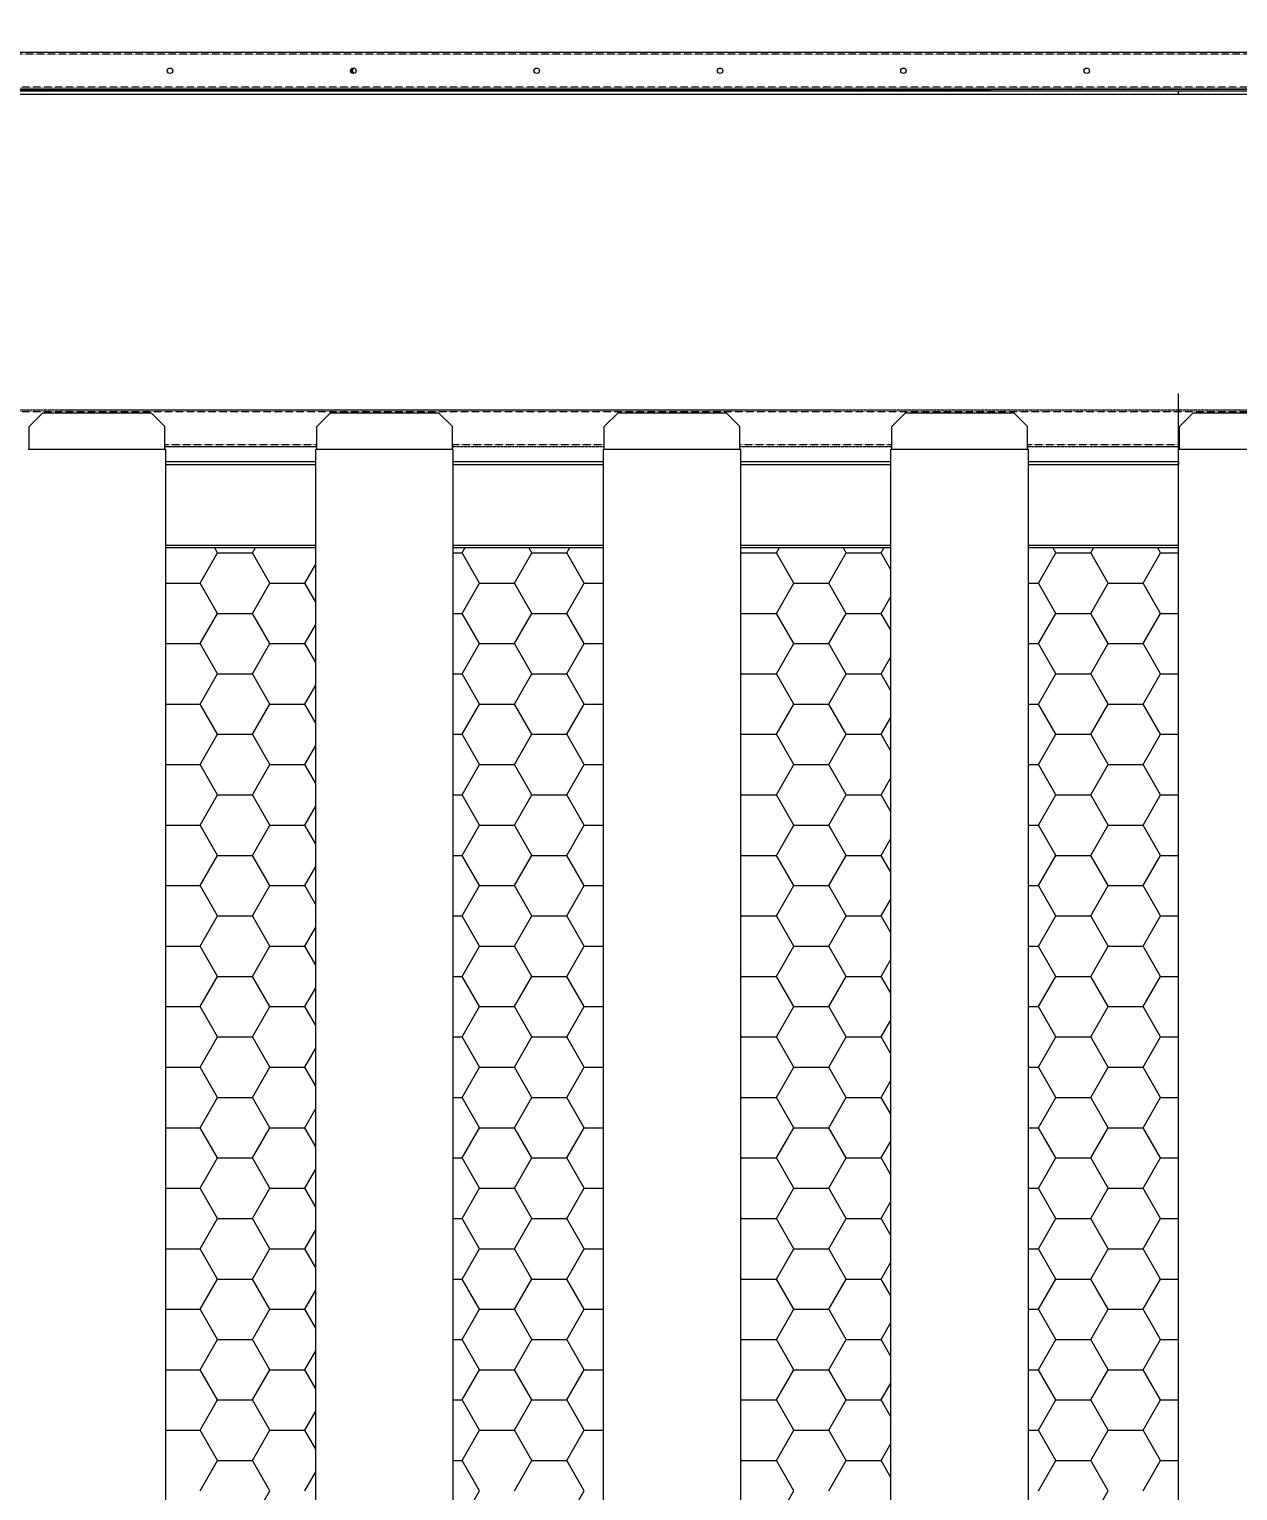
# Model space of a CAD drawing. Header units: millimetres. Extents: x -662642 to 33419, y -141169 to 23423.
# Drawn here: x 5260 to 6578, y 11142 to 12736 of the extents above; entities that cross this region are included whole.
import ezdxf

# ---------------------------------------------------------------- set-up
doc = ezdxf.new("R2010")
doc.units = ezdxf.units.MM
for name, pattern in [('CENTER', [2, 1.25, -0.25, 0.25, -0.25]), ('HIDDEN', [0.375, 0.25, -0.125]), ('HIDDENX2', [0.75, 0.5, -0.25])]:
    doc.linetypes.add(name, pattern=pattern)
doc.layers.add('center', color=1, linetype='CENTER')
doc.layers.add('HIDD', color=2, linetype='HIDDENX2')
doc.styles.get("Standard").update_dxf_attribs({"font": 'arial.ttf'})
doc.dimstyles.new('1.40', dxfattribs={"dimscale": 20, "dimtxt": 1.5, "dimasz": 1, "dimexe": 0.5, "dimexo": 0.5, "dimgap": 0.5, "dimtad": 1, "dimdec": 0, "dimzin": 0, "dimdsep": 46, "dimtxsty": 'Standard', "dimcen": 0, "dimclrd": 2, "dimclre": 2, "dimclrt": 3, "dimadec": 0, "dimazin": 0, "dimtfac": 1, "dimtdec": 0, "dimtmove": 0, "dimatfit": 0, "dimfxl": 1, "dimtolj": 1, "dimtzin": 0, "dimlwd": -1, "dimlwe": -1, "dimarcsym": 0})

# ---------------------------------------------------------------- blocks, each defined once
blk = doc.blocks.new('*D91')
at = {"color": 2, "transparency": 16777216}
for p, q in [((4713.4, 12810.2), (4713.4, 13288.8)), ((6693.4, 13278.8), (4833.4, 13278.8)), ((6813.4, 12604.2), (6813.4, 13288.8))]:
    blk.add_line(p, q, dxfattribs=at)
for points in [[(4833.4, 13298.8), (4833.4, 13258.8), (4713.4, 13278.8)], [(6693.4, 13298.8), (6693.4, 13258.8), (6813.4, 13278.8)]]:
    blk.add_solid(points, dxfattribs=at)
at = {"layer": 'Defpoints', "color": 0, "transparency": 16777216}
for p in [(4713.4, 13278.8), (4713.4, 12710.2), (6813.4, 12504.2)]:
    blk.add_point(p, dxfattribs=at)
at = {"color": 3, "lineweight": 5, "transparency": 16777216, "insert": (5763.4, 13410.3), "char_height": 140, "attachment_point": 5}
blk.add_mtext('\\A1;2100', dxfattribs=at)
blk = doc.blocks.new('*D93')
at = {"color": 2, "transparency": 16777216}
for p, q in [((4713.4, 12810.2), (4713.4, 13923.3)), ((8913.4, 12810.2), (8913.4, 13923.3)), ((8793.4, 13913.3), (4833.4, 13913.3))]:
    blk.add_line(p, q, dxfattribs=at)
for points in [[(4833.4, 13933.3), (4833.4, 13893.3), (4713.4, 13913.3)], [(8793.4, 13933.3), (8793.4, 13893.3), (8913.4, 13913.3)]]:
    blk.add_solid(points, dxfattribs=at)
at = {"layer": 'Defpoints', "color": 0, "transparency": 16777216}
for p in [(4713.4, 13913.3), (4713.4, 12710.2), (8913.4, 12710.2)]:
    blk.add_point(p, dxfattribs=at)
at = {"color": 3, "lineweight": 5, "transparency": 16777216, "insert": (6813.4, 14044.8), "char_height": 140, "attachment_point": 5}
blk.add_mtext('\\A1;4200', dxfattribs=at)
blk = doc.blocks.new('3')
at = {"color": 7, "lineweight": 20}
for p, q in [((8866, 12710.2), (4760.8, 12710.2)), ((4759.1, 12670.2), (8867.7, 12670.2)), ((4760.8, 12668.2), (8866, 12668.2)), ((4760.8, 12664.8), (8866, 12664.8)), ((6307.4, 12668.6), (4969, 12668.6)), ((5572.4, 12263.8), (5408.8, 12263.8)), ((5572.4, 12260.6), (5408.8, 12260.6)), ((5886.1, 12263.8), (5722.4, 12263.8)), ((5886.1, 12260.6), (5722.4, 12260.6)), ((6199.7, 12263.8), (6036.1, 12263.8)), ((6199.7, 12260.6), (6036.1, 12260.6)), ((6513.4, 12263.8), (6349.7, 12263.8)), ((6513.4, 12260.6), (6349.7, 12260.6)), ((5408.8, 12173), (5572.4, 12173)), ((5408.8, 12170.5), (5572.4, 12170.5)), ((5722.4, 12173), (5886.1, 12173)), ((5722.4, 12170.5), (5886.1, 12170.5)), ((6036.1, 12173), (6199.7, 12173)), ((6036.1, 12170.5), (6199.7, 12170.5)), ((6349.7, 12173), (6513.4, 12173)), ((6349.7, 12170.5), (6513.4, 12170.5))]:
    blk.add_line(p, q, dxfattribs=at)
at = {"color": 7, "lineweight": 20, "ltscale": 5.44556e-06}
blk.add_line((5631, 12668.2), (5631, 12668.2), dxfattribs=at)
at = {"color": 7, "lineweight": 20, "ltscale": 9.52934e-06}
blk.add_line((5631, 12668.2), (5631, 12668.2), dxfattribs=at)
at = {"color": 7, "lineweight": 20, "ltscale": 5.46643e-06}
blk.add_line((5639.3, 12668.2), (5639.3, 12668.2), dxfattribs=at)
at = {"color": 7, "lineweight": 20, "ltscale": 9.52935e-06}
blk.add_line((5639.3, 12668.2), (5639.3, 12668.2), dxfattribs=at)
at = {"color": 7, "lineweight": 20, "ltscale": 0.04999}
for p, q in [((6109.4, 12670.2), (6109.4, 12668.2)), ((6309.4, 12670.2), (6309.4, 12668.2))]:
    blk.add_line(p, q, dxfattribs=at)
at = {"color": 7, "lineweight": 20, "ltscale": 0.00083348}
blk.add_line((6307.4, 12668.2), (6307.4, 12670.2), dxfattribs=at)
at = {"color": 7, "lineweight": 20, "ltscale": 0.001417}
blk.add_line((6513.4, 12664.8), (6513.4, 12668.2), dxfattribs=at)
at = {"color": 7, "lineweight": 20, "ltscale": 0.036483}
blk.add_line((6513.4, 12173), (6513.4, 12338.2), dxfattribs=at)
at = {"color": 7, "lineweight": 20, "ltscale": 0.001354}
for p, q in [((6513.4, 12321.3), (6513.4, 12318)), ((6513.4, 12263.8), (6513.4, 12260.6))]:
    blk.add_line(p, q, dxfattribs=at)
at = {"lineweight": 20}
for p, q in [((5259.8, 12302.2), (5274.8, 12317.2)), ((5274.8, 12317.2), (5392.8, 12317.2)), ((5407.8, 12302.2), (5392.8, 12317.2)), ((5573.4, 12302.2), (5588.4, 12317.2)), ((5588.4, 12317.2), (5706.4, 12317.2)), ((5721.4, 12302.2), (5706.4, 12317.2)), ((5887.1, 12302.2), (5902.1, 12317.2)), ((5902.1, 12317.2), (6020.1, 12317.2)), ((6035.1, 12302.2), (6020.1, 12317.2)), ((6200.7, 12302.2), (6215.7, 12317.2)), ((6215.7, 12317.2), (6333.7, 12317.2)), ((6348.7, 12302.2), (6333.7, 12317.2)), ((6514.4, 12302.2), (6529.4, 12317.2)), ((6529.4, 12317.2), (6647.4, 12317.2)), ((5259.8, 12277.2), (5259.8, 12302.2)), ((5407.8, 12277.2), (5407.8, 12302.2)), ((5573.4, 12277.2), (5573.4, 12302.2)), ((5721.4, 12277.2), (5721.4, 12302.2)), ((5887.1, 12277.2), (5887.1, 12302.2)), ((6035.1, 12277.2), (6035.1, 12302.2)), ((6200.7, 12277.2), (6200.7, 12302.2)), ((6348.7, 12277.2), (6348.7, 12302.2)), ((6514.4, 12277.2), (6514.4, 12302.2)), ((5408.8, 12277.2), (5258.8, 12277.2)), ((5408.8, 9619.2), (5408.8, 12277.2)), ((5572.4, 9619.2), (5572.4, 12277.2)), ((5722.4, 12277.2), (5572.4, 12277.2)), ((5722.4, 9619.2), (5722.4, 12277.2)), ((5886.1, 9619.2), (5886.1, 12277.2)), ((6036.1, 12277.2), (5886.1, 12277.2)), ((6036.1, 9619.2), (6036.1, 12277.2)), ((6199.7, 9619.2), (6199.7, 12277.2)), ((6349.7, 12277.2), (6199.7, 12277.2)), ((6349.7, 9619.2), (6349.7, 12277.2)), ((6513.4, 9619.2), (6513.4, 12277.2)), ((6663.4, 12277.2), (6513.4, 12277.2))]:
    blk.add_line(p, q, dxfattribs=at)
at = {"color": 7, "linetype": 'Continuous', "lineweight": 20}
for p, q in [((5446.2, 12131.5), (5465.2, 12164.5)), ((5465.2, 12164.5), (5461.8, 12170.5)), ((5465.2, 12164.5), (5503.3, 12164.5)), ((5503.3, 12164.5), (5506.7, 12170.5)), ((5522.4, 12131.5), (5503.3, 12164.5)), ((5722.4, 12164.5), (5731.9, 12164.5)), ((5731.9, 12164.5), (5735.3, 12170.5)), ((5751, 12131.5), (5731.9, 12164.5)), ((5789.1, 12131.5), (5808.1, 12164.5)), ((5808.1, 12164.5), (5804.7, 12170.5)), ((5808.1, 12164.5), (5846.2, 12164.5)), ((5846.2, 12164.5), (5849.6, 12170.5)), ((5865.3, 12131.5), (5846.2, 12164.5)), ((6036.7, 12164.5), (6036.1, 12165.6)), ((6036.1, 12163.5), (6036.7, 12164.5)), ((6036.7, 12164.5), (6074.8, 12164.5)), ((6074.8, 12164.5), (6078.2, 12170.5)), ((6093.9, 12131.5), (6074.8, 12164.5)), ((6132, 12131.5), (6151, 12164.5)), ((6151, 12164.5), (6147.6, 12170.5)), ((6151, 12164.5), (6189.1, 12164.5)), ((6189.1, 12164.5), (6192.5, 12170.5)), ((6199.7, 12146.1), (6189.1, 12164.5)), ((6360.6, 12131.5), (6379.6, 12164.5)), ((6379.6, 12164.5), (6376.2, 12170.5)), ((6379.6, 12164.5), (6417.7, 12164.5)), ((6417.7, 12164.5), (6421.1, 12170.5)), ((6436.8, 12131.5), (6417.7, 12164.5)), ((6474.9, 12131.5), (6493.9, 12164.5)), ((6493.9, 12164.5), (6490.5, 12170.5)), ((6493.9, 12164.5), (6513.4, 12164.5)), ((5560.5, 12131.5), (5572.4, 12152.3)), ((5408.8, 12131.5), (5446.2, 12131.5)), ((5465.2, 12098.5), (5446.2, 12131.5)), ((5503.3, 12098.5), (5522.4, 12131.5)), ((5522.4, 12131.5), (5560.5, 12131.5)), ((5572.4, 12110.8), (5560.5, 12131.5)), ((5731.9, 12098.5), (5751, 12131.5)), ((5751, 12131.5), (5789.1, 12131.5)), ((5808.1, 12098.5), (5789.1, 12131.5)), ((5846.2, 12098.5), (5865.3, 12131.5)), ((5865.3, 12131.5), (5886.1, 12131.5)), ((6074.8, 12098.5), (6093.9, 12131.5)), ((6093.9, 12131.5), (6132, 12131.5)), ((6151, 12098.5), (6132, 12131.5)), ((6349.7, 12131.5), (6360.6, 12131.5)), ((6379.6, 12098.5), (6360.6, 12131.5)), ((6417.7, 12098.5), (6436.8, 12131.5)), ((6436.8, 12131.5), (6474.9, 12131.5)), ((6493.9, 12098.5), (6474.9, 12131.5)), ((6189.1, 12098.5), (6199.7, 12117)), ((5446.2, 12065.6), (5465.2, 12098.5)), ((5465.2, 12098.5), (5503.3, 12098.5)), ((5522.4, 12065.5), (5503.3, 12098.5)), ((5722.4, 12098.5), (5731.9, 12098.5)), ((5751, 12065.5), (5731.9, 12098.5)), ((5789.1, 12065.6), (5808.1, 12098.5)), ((5808.1, 12098.5), (5846.2, 12098.5)), ((5865.3, 12065.5), (5846.2, 12098.5)), ((6036.7, 12098.5), (6036.1, 12099.6)), ((6036.1, 12097.5), (6036.7, 12098.5)), ((6036.7, 12098.5), (6074.8, 12098.5)), ((6093.9, 12065.5), (6074.8, 12098.5)), ((6132, 12065.6), (6151, 12098.5)), ((6151, 12098.5), (6189.1, 12098.5)), ((6199.7, 12080.1), (6189.1, 12098.5)), ((6360.6, 12065.6), (6379.6, 12098.5)), ((6379.6, 12098.5), (6417.7, 12098.5)), ((6436.8, 12065.5), (6417.7, 12098.5)), ((6474.9, 12065.6), (6493.9, 12098.5)), ((6493.9, 12098.5), (6513.4, 12098.5)), ((5560.5, 12065.6), (5572.4, 12086.3)), ((5408.8, 12065.5), (5446.2, 12065.5)), ((5465.2, 12032.6), (5446.2, 12065.5)), ((5503.3, 12032.6), (5522.4, 12065.6)), ((5522.4, 12065.5), (5560.5, 12065.5)), ((5572.4, 12044.8), (5560.5, 12065.5)), ((5731.9, 12032.6), (5751, 12065.6)), ((5751, 12065.5), (5789.1, 12065.5)), ((5808.1, 12032.6), (5789.1, 12065.5)), ((5846.2, 12032.6), (5865.3, 12065.6)), ((5865.3, 12065.5), (5886.1, 12065.5)), ((6074.8, 12032.6), (6093.9, 12065.6)), ((6093.9, 12065.5), (6132, 12065.5)), ((6151, 12032.6), (6132, 12065.5)), ((6349.7, 12065.5), (6360.6, 12065.5)), ((6379.6, 12032.6), (6360.6, 12065.5)), ((6417.7, 12032.6), (6436.8, 12065.6)), ((6436.8, 12065.5), (6474.9, 12065.5)), ((6493.9, 12032.6), (6474.9, 12065.5)), ((6189.1, 12032.6), (6199.7, 12051)), ((6036.7, 12032.6), (6036.1, 12033.6)), ((5446.2, 11999.6), (5465.2, 12032.6)), ((5465.2, 12032.6), (5503.3, 12032.6)), ((5522.4, 11999.6), (5503.3, 12032.6)), ((5560.5, 11999.6), (5572.4, 12020.3)), ((5722.4, 12032.6), (5731.9, 12032.6)), ((5751, 11999.6), (5731.9, 12032.6)), ((5789.1, 11999.6), (5808.1, 12032.6)), ((5808.1, 12032.6), (5846.2, 12032.6)), ((5865.3, 11999.6), (5846.2, 12032.6)), ((6036.1, 12031.5), (6036.7, 12032.6)), ((6036.7, 12032.6), (6074.8, 12032.6)), ((6093.9, 11999.6), (6074.8, 12032.6)), ((6132, 11999.6), (6151, 12032.6)), ((6151, 12032.6), (6189.1, 12032.6)), ((6199.7, 12014.1), (6189.1, 12032.6)), ((6360.6, 11999.6), (6379.6, 12032.6)), ((6379.6, 12032.6), (6417.7, 12032.6)), ((6436.8, 11999.6), (6417.7, 12032.6)), ((6474.9, 11999.6), (6493.9, 12032.6)), ((6493.9, 12032.6), (6513.4, 12032.6)), ((5408.8, 11999.6), (5446.2, 11999.6)), ((5465.2, 11966.6), (5446.2, 11999.6)), ((5503.3, 11966.6), (5522.4, 11999.6)), ((5522.4, 11999.6), (5560.5, 11999.6)), ((5572.4, 11978.8), (5560.5, 11999.6)), ((5731.9, 11966.6), (5751, 11999.6)), ((5751, 11999.6), (5789.1, 11999.6)), ((5808.1, 11966.6), (5789.1, 11999.6)), ((5846.2, 11966.6), (5865.3, 11999.6)), ((5865.3, 11999.6), (5886.1, 11999.6)), ((6074.8, 11966.6), (6093.9, 11999.6)), ((6093.9, 11999.6), (6132, 11999.6)), ((6151, 11966.6), (6132, 11999.6)), ((6349.7, 11999.6), (6360.6, 11999.6)), ((6379.6, 11966.6), (6360.6, 11999.6)), ((6417.7, 11966.6), (6436.8, 11999.6)), ((6436.8, 11999.6), (6474.9, 11999.6)), ((6493.9, 11966.6), (6474.9, 11999.6)), ((6189.1, 11966.6), (6199.7, 11985)), ((5446.2, 11933.6), (5465.2, 11966.6)), ((5465.2, 11966.6), (5503.3, 11966.6)), ((5522.4, 11933.6), (5503.3, 11966.6)), ((5560.5, 11933.6), (5572.4, 11954.3)), ((5722.4, 11966.6), (5731.9, 11966.6)), ((5751, 11933.6), (5731.9, 11966.6)), ((5789.1, 11933.6), (5808.1, 11966.6)), ((5808.1, 11966.6), (5846.2, 11966.6)), ((5865.3, 11933.6), (5846.2, 11966.6)), ((6036.7, 11966.6), (6036.1, 11967.6)), ((6036.1, 11965.5), (6036.7, 11966.6)), ((6036.7, 11966.6), (6074.8, 11966.6)), ((6093.9, 11933.6), (6074.8, 11966.6)), ((6132, 11933.6), (6151, 11966.6)), ((6151, 11966.6), (6189.1, 11966.6)), ((6199.7, 11948.2), (6189.1, 11966.6)), ((6360.6, 11933.6), (6379.6, 11966.6)), ((6379.6, 11966.6), (6417.7, 11966.6)), ((6436.8, 11933.6), (6417.7, 11966.6)), ((6474.9, 11933.6), (6493.9, 11966.6)), ((6493.9, 11966.6), (6513.4, 11966.6)), ((5408.8, 11933.6), (5446.2, 11933.6)), ((5465.2, 11900.6), (5446.2, 11933.6)), ((5503.3, 11900.6), (5522.4, 11933.6)), ((5522.4, 11933.6), (5560.5, 11933.6)), ((5572.4, 11912.8), (5560.5, 11933.6)), ((5731.9, 11900.6), (5751, 11933.6)), ((5751, 11933.6), (5789.1, 11933.6)), ((5808.1, 11900.6), (5789.1, 11933.6)), ((5846.2, 11900.6), (5865.3, 11933.6)), ((5865.3, 11933.6), (5886.1, 11933.6)), ((6074.8, 11900.6), (6093.9, 11933.6)), ((6093.9, 11933.6), (6132, 11933.6)), ((6151, 11900.6), (6132, 11933.6)), ((6349.7, 11933.6), (6360.6, 11933.6)), ((6379.6, 11900.6), (6360.6, 11933.6)), ((6417.7, 11900.6), (6436.8, 11933.6)), ((6436.8, 11933.6), (6474.9, 11933.6)), ((6493.9, 11900.6), (6474.9, 11933.6)), ((6189.1, 11900.6), (6199.7, 11919)), ((5446.2, 11867.6), (5465.2, 11900.6)), ((5465.2, 11900.6), (5503.3, 11900.6)), ((5522.4, 11867.6), (5503.3, 11900.6)), ((5722.4, 11900.6), (5731.9, 11900.6)), ((5751, 11867.6), (5731.9, 11900.6)), ((5789.1, 11867.6), (5808.1, 11900.6)), ((5808.1, 11900.6), (5846.2, 11900.6)), ((5865.3, 11867.6), (5846.2, 11900.6)), ((6036.7, 11900.6), (6036.1, 11901.7)), ((6036.1, 11899.5), (6036.7, 11900.6)), ((6036.7, 11900.6), (6074.8, 11900.6)), ((6093.9, 11867.6), (6074.8, 11900.6)), ((6132, 11867.6), (6151, 11900.6)), ((6151, 11900.6), (6189.1, 11900.6)), ((6199.7, 11882.2), (6189.1, 11900.6)), ((6360.6, 11867.6), (6379.6, 11900.6)), ((6379.6, 11900.6), (6417.7, 11900.6)), ((6436.8, 11867.6), (6417.7, 11900.6)), ((6474.9, 11867.6), (6493.9, 11900.6)), ((6493.9, 11900.6), (6513.4, 11900.6)), ((5560.5, 11867.6), (5572.4, 11888.3)), ((5408.8, 11867.6), (5446.2, 11867.6)), ((5465.2, 11834.6), (5446.2, 11867.6)), ((5503.3, 11834.6), (5522.4, 11867.6)), ((5522.4, 11867.6), (5560.5, 11867.6)), ((5572.4, 11846.8), (5560.5, 11867.6)), ((5731.9, 11834.6), (5751, 11867.6)), ((5751, 11867.6), (5789.1, 11867.6)), ((5808.1, 11834.6), (5789.1, 11867.6)), ((5846.2, 11834.6), (5865.3, 11867.6)), ((5865.3, 11867.6), (5886.1, 11867.6)), ((6074.8, 11834.6), (6093.9, 11867.6)), ((6093.9, 11867.6), (6132, 11867.6)), ((6151, 11834.6), (6132, 11867.6)), ((6349.7, 11867.6), (6360.6, 11867.6)), ((6379.6, 11834.6), (6360.6, 11867.6)), ((6417.7, 11834.6), (6436.8, 11867.6)), ((6436.8, 11867.6), (6474.9, 11867.6)), ((6493.9, 11834.6), (6474.9, 11867.6)), ((6189.1, 11834.6), (6199.7, 11853)), ((5446.2, 11801.6), (5465.2, 11834.6)), ((5465.2, 11834.6), (5503.3, 11834.6)), ((5522.4, 11801.6), (5503.3, 11834.6)), ((5722.4, 11834.6), (5731.9, 11834.6)), ((5751, 11801.6), (5731.9, 11834.6)), ((5789.1, 11801.6), (5808.1, 11834.6)), ((5808.1, 11834.6), (5846.2, 11834.6)), ((5865.3, 11801.6), (5846.2, 11834.6)), ((6036.7, 11834.6), (6036.1, 11835.7)), ((6036.1, 11833.5), (6036.7, 11834.6)), ((6036.7, 11834.6), (6074.8, 11834.6)), ((6093.9, 11801.6), (6074.8, 11834.6)), ((6132, 11801.6), (6151, 11834.6)), ((6151, 11834.6), (6189.1, 11834.6)), ((6199.7, 11816.2), (6189.1, 11834.6)), ((6360.6, 11801.6), (6379.6, 11834.6)), ((6379.6, 11834.6), (6417.7, 11834.6)), ((6436.8, 11801.6), (6417.7, 11834.6)), ((6474.9, 11801.6), (6493.9, 11834.6)), ((6493.9, 11834.6), (6513.4, 11834.6)), ((5560.5, 11801.6), (5572.4, 11822.3)), ((5408.8, 11801.6), (5446.2, 11801.6)), ((5465.2, 11768.6), (5446.2, 11801.6)), ((5503.3, 11768.6), (5522.4, 11801.6)), ((5522.4, 11801.6), (5560.5, 11801.6)), ((5572.4, 11780.8), (5560.5, 11801.6)), ((5731.9, 11768.6), (5751, 11801.6)), ((5751, 11801.6), (5789.1, 11801.6)), ((5808.1, 11768.6), (5789.1, 11801.6)), ((5846.2, 11768.6), (5865.3, 11801.6)), ((5865.3, 11801.6), (5886.1, 11801.6)), ((6074.8, 11768.6), (6093.9, 11801.6)), ((6093.9, 11801.6), (6132, 11801.6)), ((6151, 11768.6), (6132, 11801.6)), ((6349.7, 11801.6), (6360.6, 11801.6)), ((6379.6, 11768.6), (6360.6, 11801.6)), ((6417.7, 11768.6), (6436.8, 11801.6)), ((6436.8, 11801.6), (6474.9, 11801.6)), ((6493.9, 11768.6), (6474.9, 11801.6)), ((6189.1, 11768.6), (6199.7, 11787)), ((5446.2, 11735.6), (5465.2, 11768.6)), ((5465.2, 11768.6), (5503.3, 11768.6)), ((5522.4, 11735.6), (5503.3, 11768.6)), ((5722.4, 11768.6), (5731.9, 11768.6)), ((5751, 11735.6), (5731.9, 11768.6)), ((5789.1, 11735.6), (5808.1, 11768.6)), ((5808.1, 11768.6), (5846.2, 11768.6)), ((5865.3, 11735.6), (5846.2, 11768.6)), ((6036.7, 11768.6), (6036.1, 11769.7)), ((6036.1, 11767.5), (6036.7, 11768.6)), ((6036.7, 11768.6), (6074.8, 11768.6)), ((6093.9, 11735.6), (6074.8, 11768.6)), ((6132, 11735.6), (6151, 11768.6)), ((6151, 11768.6), (6189.1, 11768.6)), ((6199.7, 11750.2), (6189.1, 11768.6)), ((6360.6, 11735.6), (6379.6, 11768.6)), ((6379.6, 11768.6), (6417.7, 11768.6)), ((6436.8, 11735.6), (6417.7, 11768.6)), ((6474.9, 11735.6), (6493.9, 11768.6)), ((6493.9, 11768.6), (6513.4, 11768.6)), ((5560.5, 11735.6), (5572.4, 11756.3)), ((5408.8, 11735.6), (5446.2, 11735.6)), ((5465.2, 11702.6), (5446.2, 11735.6)), ((5503.3, 11702.6), (5522.4, 11735.6)), ((5522.4, 11735.6), (5560.5, 11735.6)), ((5572.4, 11714.8), (5560.5, 11735.6)), ((5731.9, 11702.6), (5751, 11735.6)), ((5751, 11735.6), (5789.1, 11735.6)), ((5808.1, 11702.6), (5789.1, 11735.6)), ((5846.2, 11702.6), (5865.3, 11735.6)), ((5865.3, 11735.6), (5886.1, 11735.6)), ((6074.8, 11702.6), (6093.9, 11735.6)), ((6093.9, 11735.6), (6132, 11735.6)), ((6151, 11702.6), (6132, 11735.6)), ((6349.7, 11735.6), (6360.6, 11735.6)), ((6379.6, 11702.6), (6360.6, 11735.6)), ((6417.7, 11702.6), (6436.8, 11735.6)), ((6436.8, 11735.6), (6474.9, 11735.6)), ((6493.9, 11702.6), (6474.9, 11735.6)), ((6189.1, 11702.6), (6199.7, 11721)), ((5446.2, 11669.6), (5465.2, 11702.6)), ((5465.2, 11702.6), (5503.3, 11702.6)), ((5522.4, 11669.6), (5503.3, 11702.6)), ((5722.4, 11702.6), (5731.9, 11702.6)), ((5751, 11669.6), (5731.9, 11702.6)), ((5789.1, 11669.6), (5808.1, 11702.6)), ((5808.1, 11702.6), (5846.2, 11702.6)), ((5865.3, 11669.6), (5846.2, 11702.6)), ((6036.7, 11702.6), (6036.1, 11703.7)), ((6036.1, 11701.5), (6036.7, 11702.6)), ((6036.7, 11702.6), (6074.8, 11702.6)), ((6093.9, 11669.6), (6074.8, 11702.6)), ((6132, 11669.6), (6151, 11702.6)), ((6151, 11702.6), (6189.1, 11702.6)), ((6199.7, 11684.2), (6189.1, 11702.6)), ((6360.6, 11669.6), (6379.6, 11702.6)), ((6379.6, 11702.6), (6417.7, 11702.6)), ((6436.8, 11669.6), (6417.7, 11702.6)), ((6474.9, 11669.6), (6493.9, 11702.6)), ((6493.9, 11702.6), (6513.4, 11702.6)), ((5560.5, 11669.6), (5572.4, 11690.3)), ((5408.8, 11669.6), (5446.2, 11669.6)), ((5465.2, 11636.6), (5446.2, 11669.6)), ((5503.3, 11636.6), (5522.4, 11669.6)), ((5522.4, 11669.6), (5560.5, 11669.6)), ((5572.4, 11648.9), (5560.5, 11669.6)), ((5731.9, 11636.6), (5751, 11669.6)), ((5751, 11669.6), (5789.1, 11669.6)), ((5808.1, 11636.6), (5789.1, 11669.6)), ((5846.2, 11636.6), (5865.3, 11669.6)), ((5865.3, 11669.6), (5886.1, 11669.6)), ((6074.8, 11636.6), (6093.9, 11669.6)), ((6093.9, 11669.6), (6132, 11669.6)), ((6151, 11636.6), (6132, 11669.6)), ((6349.7, 11669.6), (6360.6, 11669.6)), ((6379.6, 11636.6), (6360.6, 11669.6)), ((6417.7, 11636.6), (6436.8, 11669.6)), ((6436.8, 11669.6), (6474.9, 11669.6)), ((6493.9, 11636.6), (6474.9, 11669.6)), ((6189.1, 11636.6), (6199.7, 11655)), ((5446.2, 11603.6), (5465.2, 11636.6)), ((5465.2, 11636.6), (5503.3, 11636.6)), ((5522.4, 11603.6), (5503.3, 11636.6)), ((5722.4, 11636.6), (5731.9, 11636.6)), ((5751, 11603.6), (5731.9, 11636.6)), ((5789.1, 11603.6), (5808.1, 11636.6)), ((5808.1, 11636.6), (5846.2, 11636.6)), ((5865.3, 11603.6), (5846.2, 11636.6)), ((6036.7, 11636.6), (6036.1, 11637.7)), ((6036.1, 11635.5), (6036.7, 11636.6)), ((6036.7, 11636.6), (6074.8, 11636.6)), ((6093.9, 11603.6), (6074.8, 11636.6)), ((6132, 11603.6), (6151, 11636.6)), ((6151, 11636.6), (6189.1, 11636.6)), ((6199.7, 11618.2), (6189.1, 11636.6)), ((6360.6, 11603.6), (6379.6, 11636.6)), ((6379.6, 11636.6), (6417.7, 11636.6)), ((6436.8, 11603.6), (6417.7, 11636.6)), ((6474.9, 11603.6), (6493.9, 11636.6)), ((6493.9, 11636.6), (6513.4, 11636.6)), ((5560.5, 11603.6), (5572.4, 11624.4)), ((5408.8, 11603.6), (5446.2, 11603.6)), ((5465.2, 11570.6), (5446.2, 11603.6)), ((5503.3, 11570.6), (5522.4, 11603.6)), ((5522.4, 11603.6), (5560.5, 11603.6)), ((5572.4, 11582.9), (5560.5, 11603.6)), ((5731.9, 11570.6), (5751, 11603.6)), ((5751, 11603.6), (5789.1, 11603.6)), ((5808.1, 11570.6), (5789.1, 11603.6)), ((5846.2, 11570.6), (5865.3, 11603.6)), ((5865.3, 11603.6), (5886.1, 11603.6)), ((6074.8, 11570.6), (6093.9, 11603.6)), ((6093.9, 11603.6), (6132, 11603.6)), ((6151, 11570.6), (6132, 11603.6)), ((6349.7, 11603.6), (6360.6, 11603.6)), ((6379.6, 11570.6), (6360.6, 11603.6)), ((6417.7, 11570.6), (6436.8, 11603.6)), ((6436.8, 11603.6), (6474.9, 11603.6)), ((6493.9, 11570.6), (6474.9, 11603.6)), ((6189.1, 11570.6), (6199.7, 11589)), ((6036.7, 11570.6), (6036.1, 11571.7)), ((5446.2, 11537.6), (5465.2, 11570.6)), ((5465.2, 11570.6), (5503.3, 11570.6)), ((5522.4, 11537.6), (5503.3, 11570.6)), ((5560.5, 11537.6), (5572.4, 11558.4)), ((5722.4, 11570.6), (5731.9, 11570.6)), ((5751, 11537.6), (5731.9, 11570.6)), ((5789.1, 11537.6), (5808.1, 11570.6)), ((5808.1, 11570.6), (5846.2, 11570.6)), ((5865.3, 11537.6), (5846.2, 11570.6)), ((6036.1, 11569.5), (6036.7, 11570.6)), ((6036.7, 11570.6), (6074.8, 11570.6)), ((6093.9, 11537.6), (6074.8, 11570.6)), ((6132, 11537.6), (6151, 11570.6)), ((6151, 11570.6), (6189.1, 11570.6)), ((6199.7, 11552.2), (6189.1, 11570.6)), ((6360.6, 11537.6), (6379.6, 11570.6)), ((6379.6, 11570.6), (6417.7, 11570.6)), ((6436.8, 11537.6), (6417.7, 11570.6)), ((6474.9, 11537.6), (6493.9, 11570.6)), ((6493.9, 11570.6), (6513.4, 11570.6)), ((5408.8, 11537.6), (5446.2, 11537.6)), ((5465.2, 11504.6), (5446.2, 11537.6)), ((5503.3, 11504.6), (5522.4, 11537.6)), ((5522.4, 11537.6), (5560.5, 11537.6)), ((5572.4, 11516.9), (5560.5, 11537.6)), ((5731.9, 11504.6), (5751, 11537.6)), ((5751, 11537.6), (5789.1, 11537.6)), ((5808.1, 11504.6), (5789.1, 11537.6)), ((5846.2, 11504.6), (5865.3, 11537.6)), ((5865.3, 11537.6), (5886.1, 11537.6)), ((6074.8, 11504.6), (6093.9, 11537.6)), ((6093.9, 11537.6), (6132, 11537.6)), ((6151, 11504.6), (6132, 11537.6)), ((6349.7, 11537.6), (6360.6, 11537.6)), ((6379.6, 11504.6), (6360.6, 11537.6)), ((6417.7, 11504.6), (6436.8, 11537.6)), ((6436.8, 11537.6), (6474.9, 11537.6)), ((6493.9, 11504.6), (6474.9, 11537.6)), ((6189.1, 11504.6), (6199.7, 11523)), ((5446.2, 11471.6), (5465.2, 11504.6)), ((5465.2, 11504.6), (5503.3, 11504.6)), ((5522.4, 11471.6), (5503.3, 11504.6)), ((5560.5, 11471.6), (5572.4, 11492.4)), ((5722.4, 11504.6), (5731.9, 11504.6)), ((5751, 11471.6), (5731.9, 11504.6)), ((5789.1, 11471.6), (5808.1, 11504.6)), ((5808.1, 11504.6), (5846.2, 11504.6)), ((5865.3, 11471.6), (5846.2, 11504.6)), ((6036.7, 11504.6), (6036.1, 11505.7)), ((6036.1, 11503.5), (6036.7, 11504.6)), ((6036.7, 11504.6), (6074.8, 11504.6)), ((6093.9, 11471.6), (6074.8, 11504.6)), ((6132, 11471.6), (6151, 11504.6)), ((6151, 11504.6), (6189.1, 11504.6)), ((6199.7, 11486.2), (6189.1, 11504.6)), ((6360.6, 11471.6), (6379.6, 11504.6)), ((6379.6, 11504.6), (6417.7, 11504.6)), ((6436.8, 11471.6), (6417.7, 11504.6)), ((6474.9, 11471.6), (6493.9, 11504.6)), ((6493.9, 11504.6), (6513.4, 11504.6)), ((5408.8, 11471.6), (5446.2, 11471.6)), ((5465.2, 11438.6), (5446.2, 11471.6)), ((5503.3, 11438.6), (5522.4, 11471.6)), ((5522.4, 11471.6), (5560.5, 11471.6)), ((5572.4, 11450.9), (5560.5, 11471.6)), ((5731.9, 11438.6), (5751, 11471.6)), ((5751, 11471.6), (5789.1, 11471.6)), ((5808.1, 11438.6), (5789.1, 11471.6)), ((5846.2, 11438.6), (5865.3, 11471.6)), ((5865.3, 11471.6), (5886.1, 11471.6)), ((6074.8, 11438.6), (6093.9, 11471.6)), ((6093.9, 11471.6), (6132, 11471.6)), ((6151, 11438.6), (6132, 11471.6)), ((6349.7, 11471.6), (6360.6, 11471.6)), ((6379.6, 11438.6), (6360.6, 11471.6)), ((6417.7, 11438.6), (6436.8, 11471.6)), ((6436.8, 11471.6), (6474.9, 11471.6)), ((6493.9, 11438.6), (6474.9, 11471.6)), ((6189.1, 11438.6), (6199.7, 11457)), ((5446.2, 11405.6), (5465.2, 11438.6)), ((5465.2, 11438.6), (5503.3, 11438.6)), ((5522.4, 11405.6), (5503.3, 11438.6)), ((5722.4, 11438.6), (5731.9, 11438.6)), ((5751, 11405.6), (5731.9, 11438.6)), ((5789.1, 11405.6), (5808.1, 11438.6)), ((5808.1, 11438.6), (5846.2, 11438.6)), ((5865.3, 11405.6), (5846.2, 11438.6)), ((6036.7, 11438.6), (6036.1, 11439.7)), ((6036.1, 11437.6), (6036.7, 11438.6)), ((6036.7, 11438.6), (6074.8, 11438.6)), ((6093.9, 11405.6), (6074.8, 11438.6)), ((6132, 11405.6), (6151, 11438.6)), ((6151, 11438.6), (6189.1, 11438.6)), ((6199.7, 11420.2), (6189.1, 11438.6)), ((6360.6, 11405.6), (6379.6, 11438.6)), ((6379.6, 11438.6), (6417.7, 11438.6)), ((6436.8, 11405.6), (6417.7, 11438.6)), ((6474.9, 11405.6), (6493.9, 11438.6)), ((6493.9, 11438.6), (6513.4, 11438.6)), ((5560.5, 11405.6), (5572.4, 11426.4)), ((5408.8, 11405.6), (5446.2, 11405.6)), ((5465.2, 11372.6), (5446.2, 11405.6)), ((5503.3, 11372.6), (5522.4, 11405.6)), ((5522.4, 11405.6), (5560.5, 11405.6)), ((5572.4, 11384.9), (5560.5, 11405.6)), ((5731.9, 11372.6), (5751, 11405.6)), ((5751, 11405.6), (5789.1, 11405.6)), ((5808.1, 11372.6), (5789.1, 11405.6)), ((5846.2, 11372.6), (5865.3, 11405.6)), ((5865.3, 11405.6), (5886.1, 11405.6)), ((6074.8, 11372.6), (6093.9, 11405.6)), ((6093.9, 11405.6), (6132, 11405.6)), ((6151, 11372.6), (6132, 11405.6)), ((6349.7, 11405.6), (6360.6, 11405.6)), ((6379.6, 11372.6), (6360.6, 11405.6)), ((6417.7, 11372.6), (6436.8, 11405.6)), ((6436.8, 11405.6), (6474.9, 11405.6)), ((6493.9, 11372.6), (6474.9, 11405.6)), ((6189.1, 11372.6), (6199.7, 11391)), ((5446.2, 11339.6), (5465.2, 11372.6)), ((5465.2, 11372.6), (5503.3, 11372.6)), ((5522.4, 11339.6), (5503.3, 11372.6)), ((5722.4, 11372.6), (5731.9, 11372.6)), ((5751, 11339.6), (5731.9, 11372.6)), ((5789.1, 11339.6), (5808.1, 11372.6)), ((5808.1, 11372.6), (5846.2, 11372.6)), ((5865.3, 11339.6), (5846.2, 11372.6)), ((6036.7, 11372.6), (6036.1, 11373.7)), ((6036.1, 11371.6), (6036.7, 11372.6)), ((6036.7, 11372.6), (6074.8, 11372.6)), ((6093.9, 11339.6), (6074.8, 11372.6)), ((6132, 11339.6), (6151, 11372.6)), ((6151, 11372.6), (6189.1, 11372.6)), ((6199.7, 11354.2), (6189.1, 11372.6)), ((6360.6, 11339.6), (6379.6, 11372.6)), ((6379.6, 11372.6), (6417.7, 11372.6)), ((6436.8, 11339.6), (6417.7, 11372.6)), ((6474.9, 11339.6), (6493.9, 11372.6)), ((6493.9, 11372.6), (6513.4, 11372.6)), ((5560.5, 11339.6), (5572.4, 11360.4)), ((5408.8, 11339.6), (5446.2, 11339.6)), ((5465.2, 11306.7), (5446.2, 11339.6)), ((5503.3, 11306.7), (5522.4, 11339.6)), ((5522.4, 11339.6), (5560.5, 11339.6)), ((5572.4, 11318.9), (5560.5, 11339.6)), ((5731.9, 11306.7), (5751, 11339.6)), ((5751, 11339.6), (5789.1, 11339.6)), ((5808.1, 11306.7), (5789.1, 11339.6)), ((5846.2, 11306.7), (5865.3, 11339.6)), ((5865.3, 11339.6), (5886.1, 11339.6)), ((6074.8, 11306.7), (6093.9, 11339.6)), ((6093.9, 11339.6), (6132, 11339.6)), ((6151, 11306.7), (6132, 11339.6)), ((6349.7, 11339.6), (6360.6, 11339.6)), ((6379.6, 11306.7), (6360.6, 11339.6)), ((6417.7, 11306.7), (6436.8, 11339.6)), ((6436.8, 11339.6), (6474.9, 11339.6)), ((6493.9, 11306.7), (6474.9, 11339.6)), ((6189.1, 11306.7), (6199.7, 11325.1)), ((5446.2, 11273.7), (5465.2, 11306.7)), ((5465.2, 11306.7), (5503.3, 11306.7)), ((5522.4, 11273.7), (5503.3, 11306.7)), ((5722.4, 11306.7), (5731.9, 11306.7)), ((5751, 11273.7), (5731.9, 11306.7)), ((5789.1, 11273.7), (5808.1, 11306.7)), ((5808.1, 11306.7), (5846.2, 11306.7)), ((5865.3, 11273.7), (5846.2, 11306.7)), ((6036.7, 11306.7), (6036.1, 11307.7)), ((6036.1, 11305.6), (6036.7, 11306.7)), ((6036.7, 11306.7), (6074.8, 11306.7)), ((6093.9, 11273.7), (6074.8, 11306.7)), ((6132, 11273.7), (6151, 11306.7)), ((6151, 11306.7), (6189.1, 11306.7)), ((6199.7, 11288.2), (6189.1, 11306.7)), ((6360.6, 11273.7), (6379.6, 11306.7)), ((6379.6, 11306.7), (6417.7, 11306.7)), ((6436.8, 11273.7), (6417.7, 11306.7)), ((6474.9, 11273.7), (6493.9, 11306.7)), ((6493.9, 11306.7), (6513.4, 11306.7)), ((5560.5, 11273.7), (5572.4, 11294.4)), ((5408.8, 11273.7), (5446.2, 11273.7)), ((5465.2, 11240.7), (5446.2, 11273.7)), ((5503.3, 11240.7), (5522.4, 11273.7)), ((5522.4, 11273.7), (5560.5, 11273.7)), ((5572.4, 11252.9), (5560.5, 11273.7)), ((5731.9, 11240.7), (5751, 11273.7)), ((5751, 11273.7), (5789.1, 11273.7)), ((5808.1, 11240.7), (5789.1, 11273.7)), ((5846.2, 11240.7), (5865.3, 11273.7)), ((5865.3, 11273.7), (5886.1, 11273.7)), ((6074.8, 11240.7), (6093.9, 11273.7)), ((6093.9, 11273.7), (6132, 11273.7)), ((6151, 11240.7), (6132, 11273.7)), ((6349.7, 11273.7), (6360.6, 11273.7)), ((6379.6, 11240.7), (6360.6, 11273.7)), ((6417.7, 11240.7), (6436.8, 11273.7)), ((6436.8, 11273.7), (6474.9, 11273.7)), ((6493.9, 11240.7), (6474.9, 11273.7)), ((6189.1, 11240.7), (6199.7, 11259.1)), ((5446.2, 11207.7), (5465.2, 11240.7)), ((5465.2, 11240.7), (5503.3, 11240.7)), ((5522.4, 11207.7), (5503.3, 11240.7)), ((5722.4, 11240.7), (5731.9, 11240.7)), ((5751, 11207.7), (5731.9, 11240.7)), ((5789.1, 11207.7), (5808.1, 11240.7)), ((5808.1, 11240.7), (5846.2, 11240.7)), ((5865.3, 11207.7), (5846.2, 11240.7)), ((6036.7, 11240.7), (6036.1, 11241.7)), ((6036.1, 11239.6), (6036.7, 11240.7)), ((6036.7, 11240.7), (6074.8, 11240.7)), ((6093.9, 11207.7), (6074.8, 11240.7)), ((6132, 11207.7), (6151, 11240.7)), ((6151, 11240.7), (6189.1, 11240.7)), ((6199.7, 11222.3), (6189.1, 11240.7)), ((6360.6, 11207.7), (6379.6, 11240.7)), ((6379.6, 11240.7), (6417.7, 11240.7)), ((6436.8, 11207.7), (6417.7, 11240.7)), ((6474.9, 11207.7), (6493.9, 11240.7)), ((6493.9, 11240.7), (6513.4, 11240.7)), ((5560.5, 11207.7), (5572.4, 11228.4)), ((5408.8, 11207.7), (5446.2, 11207.7)), ((5465.2, 11174.7), (5446.2, 11207.7)), ((5503.3, 11174.7), (5522.4, 11207.7)), ((5522.4, 11207.7), (5560.5, 11207.7)), ((5572.4, 11186.9), (5560.5, 11207.7)), ((5731.9, 11174.7), (5751, 11207.7)), ((5751, 11207.7), (5789.1, 11207.7)), ((5808.1, 11174.7), (5789.1, 11207.7)), ((5846.2, 11174.7), (5865.3, 11207.7)), ((5865.3, 11207.7), (5886.1, 11207.7)), ((6074.8, 11174.7), (6093.9, 11207.7)), ((6093.9, 11207.7), (6132, 11207.7)), ((6151, 11174.7), (6132, 11207.7)), ((6349.7, 11207.7), (6360.6, 11207.7)), ((6379.6, 11174.7), (6360.6, 11207.7)), ((6417.7, 11174.7), (6436.8, 11207.7)), ((6436.8, 11207.7), (6474.9, 11207.7)), ((6493.9, 11174.7), (6474.9, 11207.7)), ((6189.1, 11174.7), (6199.7, 11193.1)), ((5446.2, 11141.7), (5465.2, 11174.7)), ((5465.2, 11174.7), (5503.3, 11174.7)), ((5522.4, 11141.7), (5503.3, 11174.7)), ((5722.4, 11174.7), (5731.9, 11174.7)), ((5751, 11141.7), (5731.9, 11174.7)), ((5789.1, 11141.7), (5808.1, 11174.7)), ((5808.1, 11174.7), (5846.2, 11174.7)), ((5865.3, 11141.7), (5846.2, 11174.7)), ((6036.7, 11174.7), (6036.1, 11175.7)), ((6036.1, 11173.6), (6036.7, 11174.7)), ((6036.7, 11174.7), (6074.8, 11174.7)), ((6093.9, 11141.7), (6074.8, 11174.7)), ((6132, 11141.7), (6151, 11174.7)), ((6151, 11174.7), (6189.1, 11174.7)), ((6199.7, 11156.3), (6189.1, 11174.7)), ((6360.6, 11141.7), (6379.6, 11174.7)), ((6379.6, 11174.7), (6417.7, 11174.7)), ((6436.8, 11141.7), (6417.7, 11174.7)), ((6474.9, 11141.7), (6493.9, 11174.7)), ((6493.9, 11174.7), (6513.4, 11174.7)), ((5560.5, 11141.7), (5572.4, 11162.4)), ((5503.3, 11108.7), (5522.4, 11141.7)), ((5731.9, 11108.7), (5751, 11141.7)), ((5846.2, 11108.7), (5865.3, 11141.7)), ((6074.8, 11108.7), (6093.9, 11141.7)), ((6417.7, 11108.7), (6436.8, 11141.7))]:
    blk.add_line(p, q, dxfattribs=at)
at = {"color": 7, "lineweight": 20}
for centre in [(5413.4, 12690.2), (5613.4, 12690.2), (5813.4, 12690.2), (6013.4, 12690.2), (6213.4, 12690.2), (6413.4, 12690.2)]:
    blk.add_circle(centre, 3, dxfattribs=at)
for centre, radius, start, end in [((5631, 12706.8), 3.4, 89.1059, 90), ((5639.3, 12706.8), 3.4, 90, 90.8941), ((5615.4, 12690.2), 4.5, 147.8908, 212.0857), ((5615.4, 12690.2), 3, 109.4675, 250.5088), ((5630.4, 12674.2), 4, 270, 270.2983), ((5639.9, 12674.2), 4, 269.7017, 270)]:
    blk.add_arc(centre, radius, start, end, dxfattribs=at)
at = {"layer": 'center', "lineweight": 20}
for p, q in [((8913.4, 12710.2), (4755.4, 12710.2)), ((8871.4, 12670.2), (4755.4, 12670.2)), ((8871.4, 12320.2), (4755.4, 12320.2)), ((5573.4, 12280.2), (5407.8, 12280.2)), ((5887.1, 12280.2), (5721.4, 12280.2)), ((6200.7, 12280.2), (6035.1, 12280.2)), ((6514.4, 12280.2), (6348.7, 12280.2))]:
    blk.add_line(p, q, dxfattribs=at)
at = {"layer": 'HIDD', "linetype": 'HIDDEN', "lineweight": 20}
for p, q in [((8869.4, 12708.2), (4757.4, 12708.2)), ((8871.4, 12672.2), (4757.4, 12672.2)), ((8871.4, 12318.2), (4757.4, 12318.2)), ((5573.4, 12282.2), (5407.8, 12282.2)), ((5887.1, 12282.2), (5721.4, 12282.2)), ((6200.7, 12282.2), (6035.1, 12282.2)), ((6514.4, 12282.2), (6348.7, 12282.2))]:
    blk.add_line(p, q, dxfattribs=at)

msp = doc.modelspace()

# ---------------------------------------------------------------- block references
msp.add_blockref('3', (0, 0))

# ---------------------------------------------------------------- dimensions: what is measured, and where the dimension line sits
at = {"lineweight": 5}
for base, p1, picture, middle in [((4713.4, 13913.3), (8913.4, 12710.2), '*D93', (6813.4, 14044.8)), ((4713.4, 13278.8), (6813.4, 12504.2), '*D91', (5763.4, 13410.3))]:
    dim = msp.add_linear_dim(base=base, p1=p1, p2=(4713.4, 12710.2), dimstyle='1.40', override={"dimtxt": 7, "dimasz": 6, "dimexo": 5, "dimgap": 3}, dxfattribs=at)
    dim.commit()
    dim.dimension.update_dxf_attribs({"geometry": picture, "text_midpoint": middle})

doc.saveas('drawing.dxf')
